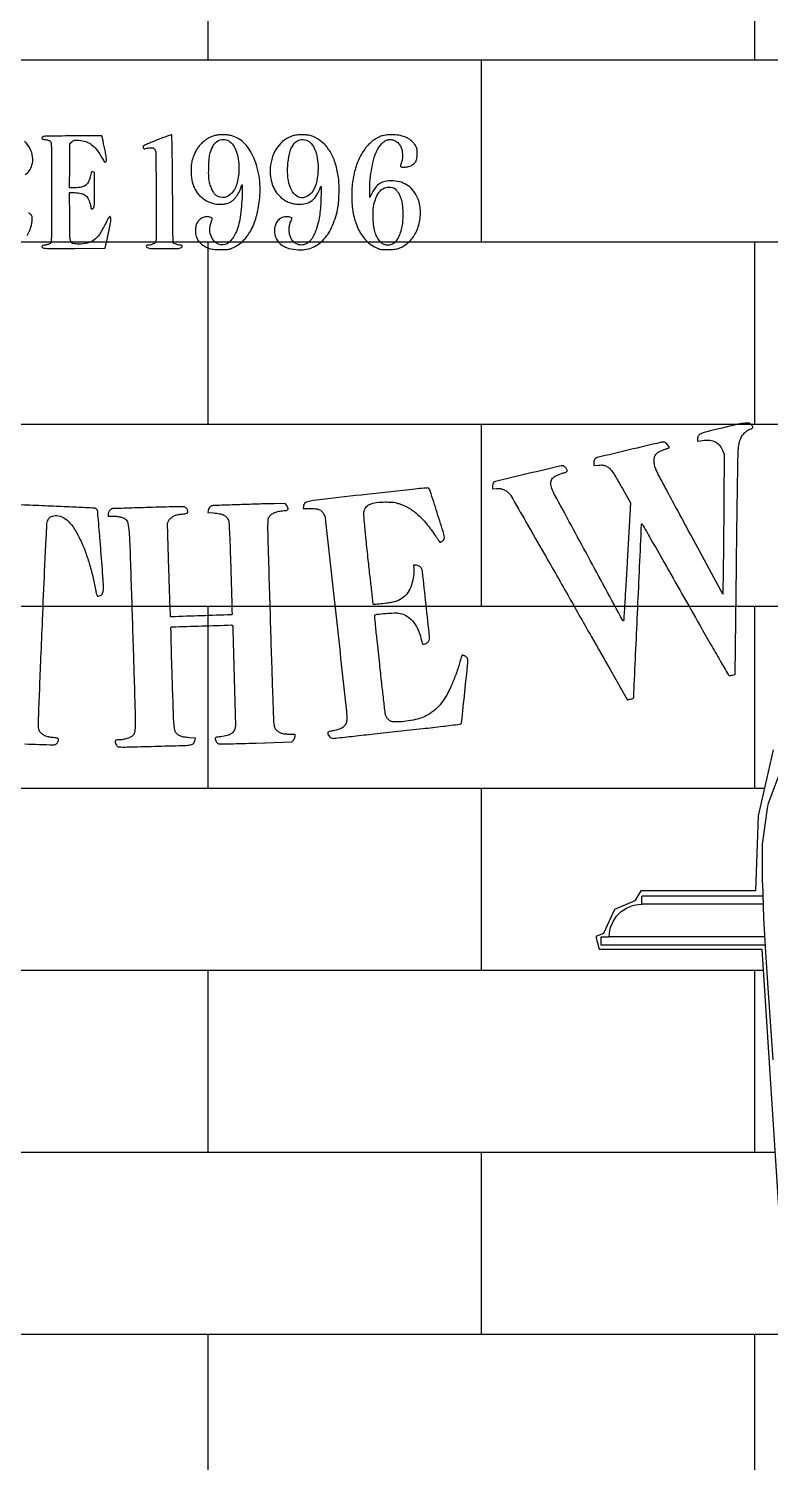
# Model space of a CAD drawing. Header units: millimetres. Extents: x 106699 to 122058, y 158555 to 162844.
# Drawn here: x 108134.2 to 108172.8, y 159707.7 to 159782.3 of the extents above; entities that cross this region are included whole.
import ezdxf

# ---------------------------------------------------------------- set-up
doc = ezdxf.new("R2010")
doc.units = ezdxf.units.MM
doc.layers.add('area', color=200, linetype='Continuous', plot=False)
doc.layers.add('S2000-002 Çizgi', color=7, linetype='Continuous')

# ---------------------------------------------------------------- blocks, each defined once
blk = doc.blocks.new('A$Cbb8311e0')
for p, q in [((9.449, 77.65), (8.707, 75.658)), ((8.667, 75.534), (8.395, 73.543)), ((8.707, 75.658), (8.667, 75.534)), ((8.395, 73.543), (8.394, 71.607)), ((8.396, 71.533), (8.394, 71.607)), ((8.396, 71.533), (8.461, 69.707)), ((8.42, 70.844), (2.127, 70.844)), ((8.435, 70.419), (2.127, 70.419)), ((8.461, 69.707), (8.565, 67.909)), ((8.518, 68.717), (0.425, 68.717)), ((8.543, 68.292), (0, 68.292)), ((8.565, 67.909), (8.679, 66.061)), ((8.679, 66.061), (8.949, 62.308))]:
    blk.add_line(p, q)
blk.add_lwpolyline([(0, 68.292), (0, 68.717), (0.425, 68.717, -0.414214), (2.127, 70.419), (2.127, 70.844)], format="xyb")
blk = doc.blocks.new('A$Ce90a850b')
at = {"elevation": 0}
for points in [[(64.09, 26.64, 0.059981), (64.29, 27.078, 0.077143), (64.358, 27.515, 0.022035), (64.354, 27.607, 0.070627), (64.34, 27.667, 0.087384), (64.312, 27.713, 0.046399), (64.263, 27.76, 0.042957), (64.22, 27.788, 0.03167), (64.167, 27.813, 0.032305)], [(63.987, 29.827, 0.108272), (64.205, 30.023, 0.085241), (64.344, 30.309, 0.10243), (64.379, 30.746, 0.088231), (64.242, 31.187, 0.086995), (63.959, 31.558, 0.095641)], [(63.977, 0.162, 0.00017), (65.468, 0.112, 0.089086), (65.559, 0.125, 0.111044), (65.621, 0.162, 0.06483), (65.675, 0.23, 0.061762), (65.713, 0.314, 0.075389), (65.726, 0.399, 0.193535), (65.712, 0.433, 0.125193), (65.675, 0.456, 0.04871), (65.601, 0.472, 0.007228), (65.448, 0.487, -0.033467), (65.216, 0.523, -0.051017), (65.023, 0.587, -0.05981), (64.872, 0.678, -0.081333), (64.763, 0.795, -0.045688), (64.721, 0.874, -0.056574), (64.697, 0.954, -0.03637), (64.686, 1.062, -0.008375), (64.683, 1.245, -0.009141), (64.688, 1.491, -0.000131), (64.746, 2.957, -0.000363), (64.814, 4.658, -0.000239), (64.895, 6.613, -0.000376), (65.006, 9.211, -0.001923), (65.074, 10.654, -0.000971), (65.126, 11.637, -0.086481), (65.159, 11.779, -0.051064), (65.226, 11.902, -0.089292), (65.308, 11.983, -0.086582), (65.414, 12.033, -0.04559), (65.558, 12.058, -0.132789), (65.896, 11.996, -0.083382), (66.227, 11.764, -0.059714), (66.554, 11.354, -0.027636), (66.881, 10.755, -0.023068), (67.106, 10.218, -0.014405), (67.322, 9.572, -0.013928), (67.511, 8.881, -0.015577), (67.652, 8.205, 0.008287), (67.699, 7.964, 0.116521), (67.737, 7.885, 0.266374), (67.794, 7.862, 0.055035), (67.904, 7.89, 0.215248), (68.022, 8.009, 0.086374), (68.065, 8.238, 0.022153), (68.051, 8.713, 0.001215), (67.938, 10.197, 0.000557), (67.875, 10.982, 0.000875), (67.819, 11.656, 0.000212), (67.769, 12.246, 0.03453), (67.759, 12.311, 0.072009), (67.746, 12.345, 0.049233), (67.722, 12.378, 0.049004), (67.692, 12.407, 0.068773), (67.66, 12.426, 0.085878), (67.594, 12.441, 0.000231), (66.668, 12.487, 0.001409), (65.621, 12.535, 0.000878), (64.394, 12.586, -0.000282), (63.153, 12.637, -0.000415)]]:
    blk.add_lwpolyline(points, format="xyb", dxfattribs=at)
for points in [[(64.905, 31.787, 0.093384), (64.867, 31.732, 0.301324), (64.875, 31.69, 0.152804), (64.928, 31.66, 0.027692), (65.042, 31.642, -0.027255), (65.118, 31.631, -0.027602), (65.192, 31.611, -0.029202), (65.254, 31.587, -0.076052), (65.294, 31.56, -0.191649), (65.341, 31.466, -0.012734), (65.357, 31.16, -0.006328), (65.365, 30.588, -0.000394), (65.366, 28.896, -0.000394), (65.365, 27.204, -0.006328), (65.357, 26.633, -0.012734), (65.341, 26.327, -0.191649), (65.294, 26.233, -0.076052), (65.254, 26.206, -0.029202), (65.192, 26.182, -0.027602), (65.118, 26.162, -0.027255), (65.042, 26.151, 0.030528), (64.927, 26.132, 0.158309), (64.872, 26.1, 0.314782), (64.867, 26.057, 0.096076), (64.911, 26.002, 0.167461), (64.966, 25.982, 0.002491), (65.317, 25.973, 0.004865), (65.802, 25.969, 0.001372), (66.558, 25.971), (68.155, 25.98), (68.307, 26.682, 0.003433), (68.411, 27.179, 0.022492), (68.45, 27.431, 0.045807), (68.453, 27.574, 0.290563), (68.412, 27.63, 0.330314), (68.378, 27.621, 0.024816), (68.321, 27.539, 0.020419), (68.245, 27.406, 0.005877), (68.138, 27.195, -0.033013), (67.852, 26.699, -0.0872), (67.57, 26.404, -0.102017), (67.233, 26.249, -0.056551), (66.781, 26.197, -0.048305), (66.48, 26.226, -0.270238), (66.363, 26.328, -0.076806), (66.323, 26.564, -0.00214), (66.309, 27.602), (66.299, 28.878), (66.581, 28.878, -0.056833), (66.904, 28.842, -0.114796), (67.132, 28.73, -0.115307), (67.287, 28.529, -0.05765), (67.386, 28.221, 0.00493), (67.418, 28.07, 0.120843), (67.437, 28.032, 0.313298), (67.465, 28.024, 0.037518), (67.529, 28.052, 0.208052), (67.569, 28.103, 0.046564), (67.588, 28.216, 0.016844), (67.597, 28.433, 0.001351), (67.598, 29.007), (67.598, 29.925), (67.517, 29.955, 0.085777), (67.47, 29.964, 0.250281), (67.442, 29.949, 0.092584), (67.421, 29.903, 0.00761), (67.392, 29.774, -0.050989), (67.292, 29.459, -0.122761), (67.145, 29.266, -0.120645), (66.922, 29.163, -0.048361), (66.586, 29.13), (66.298, 29.13), (66.309, 30.286), (66.32, 31.441), (66.427, 31.532, -0.040437), (66.497, 31.583, -0.090189), (66.558, 31.607, -0.05589), (66.641, 31.613, -0.008448), (66.807, 31.605, -0.061878), (67.148, 31.539, -0.078545), (67.433, 31.393, -0.068256), (67.687, 31.149, -0.034868), (67.937, 30.783, 0.000854), (68.006, 30.666, 0.001308), (68.066, 30.565, 0.000433), (68.118, 30.477, 0.036631), (68.127, 30.465, 0.313953), (68.136, 30.462, 0.049197), (68.153, 30.47, 0.039937), (68.174, 30.485, 0.024159), (68.196, 30.505, 0.200562), (68.226, 30.578, 0.033891), (68.215, 30.731, 0.016596), (68.168, 30.997, 0.002089), (68.044, 31.569), (67.987, 31.83), (66.468, 31.83, 0.001367), (65.725, 31.828, 0.005544), (65.274, 31.821, 0.00326), (64.958, 31.81, 0.18836)], [(70.866, 31.622, 0.004475), (70.592, 31.513, 0.006988), (70.359, 31.414, 0.002598), (70.161, 31.325, 0.196862), (70.138, 31.3, 0.104213), (70.129, 31.244, 0.127647), (70.145, 31.194, 0.16351), (70.179, 31.166, 0.189796), (70.222, 31.166, -0.048923), (70.311, 31.192, -0.023046), (70.431, 31.21, -0.022718), (70.549, 31.216, -0.063058), (70.632, 31.206, -0.074823), (70.668, 31.191, -0.045761), (70.705, 31.163, -0.044793), (70.737, 31.129, -0.059235), (70.76, 31.092, -0.106556), (70.799, 30.913, -0.000366), (70.804, 28.683, -0.00032), (70.806, 26.443, -0.123512), (70.767, 26.288, -0.128257), (70.717, 26.234, -0.047808), (70.625, 26.187, -0.04491), (70.513, 26.154, -0.049679), (70.401, 26.142, 0.03927), (70.36, 26.139, 0.067815), (70.327, 26.129, 0.094747), (70.306, 26.114, 0.193639), (70.298, 26.096, 0.254772), (70.338, 26.023, 0.108315), (70.445, 25.983, 0.032343), (70.672, 25.966, 0.003008), (71.234, 25.962, 0.003008), (71.797, 25.966, 0.032343), (72.024, 25.983, 0.108315), (72.131, 26.023, 0.254772), (72.17, 26.096, 0.198804), (72.162, 26.115, 0.095483), (72.14, 26.13, 0.066068), (72.105, 26.139, 0.035302), (72.061, 26.142, -0.057936), (71.977, 26.152, -0.01809), (71.854, 26.186, -0.013971), (71.736, 26.227, -0.138103), (71.694, 26.258, -0.164586), (71.69, 26.268, -0.000014), (71.682, 27.089, -0.000464), (71.674, 27.997, -0.00028), (71.667, 29.073, 0.000874), (71.657, 30.292, 0.002317), (71.644, 31.162, 0.000305), (71.63, 31.866, 0.33133), (71.612, 31.888, 0.153155), (71.585, 31.888, 0.001237), (71.378, 31.814, 0.00431), (71.141, 31.727, 0.002741)], [(73.862, 31.851, 0.029932), (73.684, 31.79, 0.031159), (73.516, 31.708, 0.030866), (73.359, 31.606, 0.028239), (73.211, 31.482, 0.030531), (73.053, 31.315, 0.035848), (72.926, 31.139, 0.033872), (72.82, 30.938, 0.022875), (72.726, 30.696, 0.01596), (72.675, 30.531, 0.028409), (72.646, 30.391, 0.025419), (72.631, 30.239, 0.010202), (72.626, 30.03, 0.021355), (72.636, 29.746, 0.034393), (72.671, 29.507, 0.036148), (72.738, 29.283, 0.027034), (72.842, 29.048, 0.079265), (73.087, 28.709, 0.073027), (73.432, 28.453, 0.071731), (73.841, 28.303, 0.071986), (74.276, 28.275, 0.041604), (74.466, 28.307, 0.052517), (74.632, 28.368, 0.052698), (74.782, 28.462, 0.042323), (74.921, 28.592, 0.038404), (75.023, 28.723, 0.021869), (75.126, 28.896, 0.019657), (75.208, 29.065, 0.099924), (75.23, 29.166, -0.054188), (75.233, 29.191, -0.028785), (75.242, 29.22, -0.028285), (75.255, 29.25, -0.038942), (75.27, 29.274, -0.679315), (75.286, 29.27, -0.026491), (75.294, 29.182, -0.014009), (75.295, 29.02, -0.003278), (75.286, 28.75, -0.027085), (75.179, 27.587, -0.066074), (74.944, 26.761, -0.11105), (74.598, 26.287, -0.22035), (74.161, 26.16, -0.150086), (73.885, 26.292, -0.105835), (73.685, 26.575, -0.095378), (73.605, 26.943, -0.097093), (73.668, 27.312, 0.01428), (73.719, 27.458, 0.129247), (73.722, 27.525, 0.214147), (73.691, 27.568, 0.048972), (73.606, 27.606, 0.11269), (73.408, 27.625, 0.090511), (73.202, 27.561, 0.085727), (73.024, 27.423, 0.086774), (72.903, 27.234, 0.047038), (72.884, 27.173, 0.016775), (72.868, 27.084, 0.016474), (72.858, 26.985, 0.018698), (72.854, 26.889, 0.071593), (72.897, 26.594, 0.090909), (73.02, 26.348, 0.084316), (73.232, 26.15, 0.053002), (73.533, 25.993, 0.028287), (73.658, 25.952, 0.033159), (73.78, 25.928, 0.023685), (73.934, 25.915, 0.006998), (74.17, 25.911, 0.005677), (74.45, 25.912, 0.042008), (74.583, 25.926, 0.055001), (74.697, 25.961, 0.013514), (74.876, 26.043, 0.089908), (75.378, 26.415, 0.0688), (75.773, 26.973, 0.058388), (76.05, 27.707, 0.038113), (76.203, 28.601, 0.031556), (76.22, 29.185, 0.032221), (76.164, 29.761, 0.033197), (76.036, 30.309, 0.039093), (75.842, 30.804, 0.038019), (75.614, 31.196, 0.055965), (75.353, 31.497, 0.061603), (75.053, 31.711, 0.061221), (74.71, 31.847, 0.036136), (74.506, 31.884, 0.026008), (74.276, 31.897, 0.026302), (74.051, 31.886, 0.04276)], [(74.588, 31.569, -0.10181), (74.813, 31.359, -0.064441), (74.982, 31.041, -0.054016), (75.087, 30.631, -0.036315), (75.122, 30.149, -0.061244), (75.028, 29.401, -0.112957), (74.751, 28.857, -0.180013), (74.36, 28.634, -0.197662), (73.937, 28.733, -0.094543), (73.829, 28.845, -0.033016), (73.72, 29.041, -0.032054), (73.628, 29.273, -0.037003), (73.571, 29.504, -0.038106), (73.544, 29.804, -0.013103), (73.549, 30.241, -0.012813), (73.576, 30.673, -0.044323), (73.626, 30.948, -0.066969), (73.786, 31.327, -0.116582), (74.021, 31.572, -0.147472), (74.3, 31.652, -0.134692)], [(77.966, 31.847, 0.087486), (77.501, 31.624, 0.080732), (77.124, 31.25, 0.075811), (76.868, 30.753, 0.064411), (76.753, 30.174, 0.04406), (76.763, 29.719, 0.055909), (76.855, 29.31, 0.059808), (77.028, 28.953, 0.063292), (77.277, 28.655, 0.040433), (77.475, 28.499, 0.047726), (77.686, 28.387, 0.046267), (77.919, 28.314, 0.034529), (78.186, 28.276, 0.078087), (78.589, 28.311, 0.102219), (78.923, 28.469, 0.096681), (79.179, 28.756, 0.063365), (79.357, 29.163, -0.123906), (79.379, 29.201, -0.646835), (79.395, 29.195, -0.021146), (79.398, 29.063, -0.001241), (79.39, 28.662, -0.010738), (79.368, 28.15, -0.01932), (79.325, 27.732, -0.022214), (79.255, 27.361, -0.022096), (79.152, 26.998, -0.016977), (79.062, 26.755, -0.034378), (78.972, 26.571, -0.041163), (78.87, 26.425, -0.040223), (78.745, 26.296, -0.117193), (78.505, 26.168, -0.125355), (78.239, 26.167, -0.119956), (77.997, 26.295, -0.101554), (77.822, 26.526, -0.0638), (77.759, 26.72, -0.044818), (77.736, 26.948, -0.0447), (77.755, 27.178, -0.062123), (77.814, 27.375), (77.89, 27.546), (77.817, 27.585, 0.093014), (77.718, 27.617, 0.039156), (77.578, 27.622, 0.039063), (77.435, 27.606, 0.071357), (77.324, 27.567, 0.102726), (77.15, 27.427, 0.079009), (77.028, 27.215, 0.074254), (76.971, 26.963, 0.073228), (76.99, 26.704, 0.090486), (77.129, 26.376, 0.10047), (77.371, 26.132, 0.084803), (77.724, 25.975, 0.046852), (78.192, 25.9, 0.106704), (78.894, 26.006, 0.10846), (79.485, 26.391, 0.089105), (79.943, 27.061, 0.050548), (80.253, 27.996, 0.03578), (80.307, 28.358, 0.013754), (80.331, 28.865, 0.013858), (80.328, 29.377, 0.03218), (80.29, 29.759, 0.037844), (80.123, 30.45, 0.056891), (79.865, 31.014, 0.065353), (79.522, 31.446, 0.077487), (79.095, 31.746, 0.015106), (78.937, 31.819, 0.040911), (78.82, 31.857, 0.037752), (78.694, 31.877, 0.01134), (78.498, 31.889, 0.01193), (78.338, 31.892, 0.017597), (78.198, 31.885, 0.020001), (78.074, 31.871, 0.028208)], [(78.639, 31.612, -0.130046), (78.888, 31.434, -0.075614), (79.078, 31.117, -0.060247), (79.199, 30.683, -0.037739), (79.238, 30.156, -0.05001), (79.169, 29.475, -0.090936), (78.961, 28.958, -0.133685), (78.647, 28.671, -0.186615), (78.273, 28.631, -0.166658), (77.979, 28.829, -0.081763), (77.766, 29.234, -0.06419), (77.657, 29.792, -0.043448), (77.671, 30.44, -0.043172), (77.79, 31.044, -0.10259), (78.003, 31.446, -0.158085), (78.293, 31.631, -0.154877)], [(82.611, 31.845, 0.035573), (82.412, 31.776, 0.038957), (82.231, 31.681, 0.035912), (82.056, 31.552, 0.02344), (81.872, 31.381, 0.06455), (81.496, 30.88, 0.04924), (81.218, 30.252, 0.044659), (81.047, 29.519, 0.035051), (80.99, 28.705, 0.044043), (81.071, 27.798, 0.06322), (81.311, 27.028, 0.07365), (81.697, 26.434, 0.097498), (82.208, 26.043, 0.013159), (82.384, 25.962, 0.052672), (82.497, 25.927, 0.0432), (82.626, 25.913, 0.006908), (82.878, 25.91, 0.023995), (83.195, 25.927, 0.052259), (83.434, 25.976, 0.056581), (83.645, 26.071, 0.032921), (83.874, 26.228, 0.099566), (84.282, 26.708, 0.075712), (84.523, 27.356, 0.074783), (84.561, 28.055, 0.092432), (84.383, 28.68, 0.062096), (84.148, 29.033, 0.076418), (83.849, 29.289, 0.075931), (83.485, 29.444, 0.060336), (83.06, 29.5, 0.057576), (82.729, 29.466, 0.085077), (82.459, 29.355, 0.083595), (82.239, 29.159, 0.053701), (82.053, 28.871), (81.926, 28.617), (81.926, 28.998, -0.024792), (81.954, 29.569, -0.021208), (82.04, 30.166, -0.02189), (82.165, 30.708, -0.049032), (82.318, 31.101, -0.044079), (82.433, 31.288, -0.042138), (82.581, 31.454, -0.045132), (82.738, 31.578, -0.09852), (82.88, 31.635, -0.086128), (83.08, 31.638, -0.086814), (83.267, 31.573, -0.083184), (83.428, 31.445, -0.070963), (83.55, 31.265, -0.069944), (83.609, 31.081, -0.036943), (83.632, 30.841, -0.036945), (83.62, 30.601, -0.070056), (83.57, 30.414, 0.019019), (83.549, 30.358, 0.025278), (83.534, 30.306, 0.024176), (83.526, 30.263, 0.172531), (83.53, 30.243, 0.25264), (83.591, 30.208, 0.024422), (83.767, 30.211, 0.030649), (83.952, 30.236, 0.069836), (84.085, 30.282, 0.059399), (84.223, 30.375, 0.08312), (84.319, 30.489, 0.076298), (84.377, 30.636, 0.042268), (84.404, 30.827, 0.018499), (84.406, 30.93, 0.016226), (84.401, 31.037, 0.016641), (84.39, 31.134, 0.04247), (84.373, 31.203, 0.071702), (84.306, 31.338, 0.032762), (84.183, 31.493, 0.032691), (84.038, 31.633, 0.058126), (83.9, 31.726, 0.058391), (83.62, 31.829, 0.036591), (83.275, 31.887, 0.036301), (82.92, 31.894, 0.05243)], [(83.197, 29.106, -0.096352), (83.294, 29.03, -0.033924), (83.401, 28.889, -0.032647), (83.498, 28.715, -0.035967), (83.569, 28.536, -0.053246), (83.623, 28.268, -0.016722), (83.647, 27.858, -0.017213), (83.642, 27.437, -0.038891), (83.604, 27.121, -0.027467), (83.517, 26.789, -0.044307), (83.404, 26.52, -0.053991), (83.268, 26.319, -0.098042), (83.114, 26.196, -0.064023), (83.016, 26.161, -0.042763), (82.898, 26.145, -0.042592), (82.778, 26.149, -0.061192), (82.675, 26.174, -0.109041), (82.517, 26.278, -0.053381), (82.367, 26.469, -0.047328), (82.242, 26.719, -0.040227), (82.158, 27.002, -0.035633), (82.123, 27.253, -0.012847), (82.108, 27.614, -0.012755), (82.112, 27.973, -0.037872), (82.14, 28.218, -0.060622), (82.295, 28.705, -0.111069), (82.546, 29.035, -0.148859), (82.86, 29.168, -0.146059)], [(100.268, 16.617, 0.001704), (99.632, 16.463, 0.012524), (99.33, 16.381, 0.024515), (99.156, 16.32, 0.115999), (99.071, 16.259, 0.047696), (99.038, 16.213, 0.04091), (99.012, 16.159, 0.041186), (98.996, 16.102, 0.050303), (98.99, 16.047), (98.99, 15.928), (99.143, 15.958, -0.056041), (99.543, 15.989, -0.094762), (99.869, 15.916, -0.106948), (100.119, 15.736, -0.087658), (100.294, 15.457), (100.376, 15.252), (100.363, 12.858, -0.000555), (100.356, 11.85, -0.000491), (100.346, 10.8, -0.000493), (100.336, 9.853, -0.001506), (100.327, 9.211), (100.304, 7.958), (98.64, 11.047, -0.000428), (97.995, 12.249, -0.000637), (97.432, 13.301, -0.000266), (96.952, 14.203, -0.013582), (96.863, 14.381, -0.037021), (96.774, 14.618, -0.049526), (96.731, 14.844, -0.057642), (96.736, 15.04, -0.105523), (96.792, 15.19, -0.060703), (96.874, 15.291, -0.050975), (96.984, 15.377, -0.043015), (97.126, 15.45, -0.024865), (97.307, 15.515, 0.008996), (97.386, 15.54, 0.014279), (97.453, 15.565, 0.008149), (97.507, 15.587, 0.29626), (97.514, 15.598, 0.154786), (97.494, 15.661, 0.027667), (97.417, 15.759, 0.027887), (97.33, 15.847, 0.149493), (97.269, 15.876, 0.094184), (97.073, 15.867, 0.000654), (95.435, 15.477, 0.000466), (93.774, 15.078, 0.137963), (93.654, 15.01, 0.075647), (93.627, 14.974, 0.04503), (93.607, 14.926, 0.040829), (93.594, 14.869, 0.035056), (93.59, 14.807), (93.59, 14.668), (93.839, 14.686, -0.01424), (93.977, 14.692, -0.040597), (94.072, 14.685, -0.048193), (94.156, 14.665, -0.027604), (94.252, 14.624, -0.077886), (94.405, 14.518, -0.047919), (94.549, 14.352, -0.023072), (94.735, 14.062, -0.003472), (95.078, 13.462), (95.496, 12.716), (95.329, 9.664, -0.000664), (95.263, 8.492, -0.001092), (95.204, 7.501, -0.00008), (95.149, 6.611, -0.161416), (95.139, 6.585, -0.527953), (95.104, 6.589, -0.000032), (93.297, 9.926, -0.000184), (91.555, 13.145, -0.039599), (91.413, 13.466, -0.070652), (91.358, 13.745, -0.156864), (91.412, 13.953, -0.132037), (91.587, 14.113, -0.044059), (91.91, 14.246, 0.005445), (92.096, 14.306, 0.054106), (92.17, 14.34, 0.16848), (92.199, 14.375, 0.166009), (92.201, 14.42, 0.057392), (92.17, 14.491, 0.04852), (92.123, 14.557, 0.050615), (92.066, 14.61, 0.085916), (92.009, 14.64, 0.13549), (91.887, 14.644, 0.000337), (90.183, 14.242, 0.00033), (88.479, 13.837, 0.138704), (88.375, 13.778, 0.094165), (88.355, 13.75, 0.032464), (88.338, 13.703, 0.030905), (88.326, 13.647, 0.031217), (88.321, 13.591), (88.316, 13.452), (88.529, 13.464, -0.043364), (88.719, 13.458, -0.058681), (88.886, 13.418, -0.060572), (89.035, 13.341, -0.050501), (89.172, 13.227, -0.062239), (89.273, 13.094, -0.000355), (90.062, 11.729, -0.001338), (91.03, 10.041, -0.000574), (92.314, 7.782, 0.000033), (93.469, 5.746, 0.000054), (94.442, 4.03), (95.327, 2.472, 0.060533), (95.331, 2.466, 0.248068), (95.337, 2.464, 0.001983), (95.385, 2.472, 0.006521), (95.442, 2.482, 0.004074), (95.508, 2.496, 0.01497), (95.605, 2.52, 0.097891), (95.65, 2.542, 0.164553), (95.671, 2.575, 0.064582), (95.678, 2.628, -0.011326), (95.687, 2.995, -0.000043), (95.879, 7.218, -0.000003), (96.079, 11.603, -0.187082), (96.089, 11.625, -0.494152), (96.106, 11.623, -0.000129), (96.549, 10.851, -0.000773), (97.254, 9.613, -0.000062), (99.112, 6.342, 0.000779), (99.676, 5.353, 0.001268), (100.158, 4.516, 0.000145), (100.59, 3.769, 0.114382), (100.62, 3.738, 0.126803), (100.647, 3.728, 0.032475), (100.694, 3.727, 0.030355), (100.751, 3.733, 0.024318), (100.811, 3.746), (100.956, 3.785), (101.019, 9.429, -0.000465), (101.046, 11.619, -0.000702), (101.073, 13.527, -0.000264), (101.1, 15.168, -0.016964), (101.115, 15.454, -0.021102), (101.156, 15.781, -0.045125), (101.222, 16.028, -0.056813), (101.317, 16.22, -0.06247), (101.451, 16.378, -0.023406), (101.52, 16.436, -0.018798), (101.6, 16.492, -0.019185), (101.677, 16.538, -0.045135), (101.738, 16.564, 0.046111), (101.829, 16.604, 0.209081), (101.863, 16.648, 0.191511), (101.855, 16.707, 0.038244), (101.796, 16.796, 0.18835), (101.672, 16.868, 0.069072), (101.466, 16.873, 0.026511), (101.098, 16.81, 0.00294)], [(81.764, 13.157, 0.000652), (79.467, 12.902, 0.017082), (78.852, 12.811, 0.079943), (78.579, 12.715, 0.251749), (78.477, 12.558), (78.466, 12.426), (78.808, 12.426, -0.010159), (78.946, 12.424, -0.011389), (79.079, 12.415, -0.010733), (79.191, 12.403, -0.058098), (79.251, 12.388, -0.063243), (79.361, 12.329, -0.056206), (79.459, 12.243, -0.055884), (79.535, 12.136, -0.060946), (79.583, 12.018, -0.039101), (79.634, 11.752, -0.000058), (80.179, 6.774, -0.000082), (80.717, 1.848, -0.027171), (80.738, 1.464, -0.08914), (80.696, 1.232, -0.126993), (80.577, 1.061, -0.094828), (80.36, 0.936, -0.034316), (80.016, 0.843, 0.004785), (79.828, 0.805, 0.074049), (79.767, 0.781, 0.233671), (79.745, 0.749, 0.093524), (79.747, 0.693, 0.0923), (79.792, 0.592, 0.082265), (79.871, 0.508, 0.086223), (79.97, 0.458, 0.118225), (80.069, 0.452, -0.015047), (80.156, 0.464, -0.000067), (81.094, 0.567, -0.000323), (82.159, 0.684, -0.000204), (83.402, 0.819, 0.000951), (84.686, 0.96, 0.001775), (85.725, 1.08, 0.000228), (86.624, 1.188, 0.160096), (86.667, 1.208, 0.179475), (86.712, 1.297, 0.000372), (86.878, 2.87, 0.000697), (87.037, 4.405, 0.087136), (87.023, 4.597, 0.073998), (87.005, 4.642, 0.064835), (86.973, 4.681, 0.056617), (86.929, 4.716, 0.037131), (86.871, 4.745, 0.009643), (86.821, 4.765, 0.015051), (86.777, 4.78, 0.009181), (86.741, 4.79, 0.272962), (86.732, 4.788, 0.116362), (86.726, 4.777, 0.000572), (86.69, 4.663, 0.002572), (86.651, 4.533, 0.001621), (86.606, 4.38, -0.016107), (86.403, 3.758, -0.018982), (86.17, 3.183, -0.020702), (85.92, 2.684, -0.035532), (85.667, 2.295, -0.02585), (85.519, 2.119, -0.024107), (85.351, 1.956, -0.023905), (85.165, 1.807, -0.024341), (84.968, 1.679, -0.052255), (84.634, 1.527, -0.025729), (84.183, 1.402, -0.025564), (83.709, 1.322, -0.040401), (83.297, 1.308, -0.009596), (83.129, 1.319, -0.051798), (83.039, 1.336, -0.078672), (82.972, 1.368, -0.039814), (82.9, 1.427, -0.035122), (82.855, 1.476, -0.025141), (82.812, 1.537, -0.02553), (82.777, 1.599, -0.048624), (82.756, 1.653, -0.037982), (82.738, 1.747, -0.00032), (82.651, 2.484, -0.001134), (82.554, 3.331, -0.00073), (82.446, 4.314, -0.000798), (82.309, 5.585, -0.003701), (82.236, 6.32, -0.001287), (82.191, 6.839, -0.282928), (82.212, 6.881, -0.114852), (82.316, 6.916, -0.003681), (82.762, 6.956, -0.006552), (83.192, 6.985, -0.043309), (83.407, 6.979, -0.096212), (83.806, 6.851, -0.084546), (84.149, 6.579, -0.074), (84.418, 6.173, -0.051865), (84.597, 5.654, 0.004146), (84.648, 5.443, 0.066808), (84.675, 5.375, 0.225775), (84.71, 5.351, 0.104009), (84.766, 5.353, 0.060775), (84.848, 5.384, 0.055705), (84.923, 5.435, 0.056587), (84.984, 5.5, 0.067461), (85.024, 5.574, 0.118115), (85.042, 5.711, 0.000383), (84.86, 7.429, 0.000462), (84.676, 9.134, 0.096066), (84.627, 9.293, 0.074325), (84.573, 9.366, 0.063376), (84.497, 9.424, 0.062747), (84.409, 9.462, 0.069818), (84.317, 9.474), (84.205, 9.474), (84.222, 9.289, -0.027188), (84.226, 9.198, -0.010561), (84.222, 9.071, -0.010419), (84.211, 8.933, -0.012711), (84.196, 8.805, -0.059657), (84.066, 8.332, -0.080152), (83.836, 7.953, -0.086289), (83.513, 7.685, -0.082598), (83.114, 7.537, -0.015694), (82.87, 7.497, -0.005864), (82.525, 7.457, -0.001296), (82.157, 7.419, -0.224901), (82.12, 7.432, -0.168934), (82.112, 7.449, -0.000067), (82.034, 8.12, -0.001017), (81.949, 8.866, -0.000618), (81.851, 9.749, -0.00114), (81.738, 10.799, -0.00322), (81.666, 11.534, -0.002385), (81.619, 12.072, -0.05396), (81.623, 12.228, -0.125306), (81.722, 12.472, -0.124627), (81.925, 12.641, -0.082182), (82.259, 12.736, -0.029523), (82.754, 12.764, -0.007095), (83.012, 12.759, -0.025666), (83.176, 12.746, -0.032163), (83.318, 12.717, -0.016458), (83.492, 12.664, -0.05354), (83.983, 12.436, -0.046659), (84.439, 12.099, -0.039973), (84.883, 11.633, -0.023606), (85.339, 11.014, 0.004728), (85.431, 10.879, 0.007486), (85.512, 10.766, 0.002662), (85.583, 10.67, 0.235169), (85.599, 10.662, 0.125801), (85.614, 10.666, 0.013452), (85.645, 10.684, 0.01589), (85.681, 10.708, 0.012147), (85.719, 10.737, 0.044655), (85.762, 10.778, 0.065094), (85.792, 10.821, 0.066727), (85.809, 10.869, 0.049855), (85.814, 10.926, 0.075974), (85.79, 11.085, 0.000731), (85.437, 12.208, 0.000637), (85.078, 13.337, 0.088559), (85.012, 13.461, 0.238205), (84.946, 13.493, 0.016665), (84.736, 13.48, 0.003968), (84.293, 13.435, 0.000062)], [(75.14, 12.623, -0.000038), (74.649, 12.605, -0.000056), (74.216, 12.59, -0.000027), (73.848, 12.577, -0.000994), (73.764, 12.574, 0.093524), (73.68, 12.555, 0.103352), (73.611, 12.508, 0.084773), (73.559, 12.428, 0.043929), (73.52, 12.315), (73.497, 12.221), (73.813, 12.195, -0.026534), (74.115, 12.154, -0.067376), (74.325, 12.084, -0.091277), (74.47, 11.977, -0.087766), (74.569, 11.824, -0.085066), (74.597, 11.705, -0.002745), (74.625, 11.213, -0.003648), (74.655, 10.495, -0.00089), (74.695, 9.311, -0.000607), (74.723, 8.392, -0.001003), (74.744, 7.615, -0.000056), (74.762, 6.915, -0.205449), (74.756, 6.9, -0.190351), (74.721, 6.885, -0.000059), (73.159, 6.834, -0.000056), (71.595, 6.783, -0.201346), (71.561, 6.796, -0.195467), (71.555, 6.81, -0.000047), (71.529, 7.517, -0.000907), (71.502, 8.303, -0.000549), (71.473, 9.233), (71.399, 11.656), (71.473, 11.798, -0.08333), (71.561, 11.915, -0.060751), (71.693, 12.013, -0.055197), (71.858, 12.084, -0.046252), (72.044, 12.122, 0.003831), (72.297, 12.152, 0.043451), (72.396, 12.174, 0.142808), (72.441, 12.204, 0.177576), (72.458, 12.25, 0.069284), (72.448, 12.324, 0.061294), (72.418, 12.394, 0.062332), (72.372, 12.455, 0.077361), (72.316, 12.497, 0.123877), (72.249, 12.514, 0.002087), (71.866, 12.512, 0.004234), (71.355, 12.502, 0.001458), (70.616, 12.48, -0.000439), (69.973, 12.46, -0.000592), (69.392, 12.443, -0.000398), (68.904, 12.429, -0.006483), (68.739, 12.427, 0.011786), (68.602, 12.423, 0.053025), (68.522, 12.411, 0.080251), (68.464, 12.385, 0.051287), (68.406, 12.338, 0.045263), (68.37, 12.294, 0.046211), (68.342, 12.244, 0.047852), (68.324, 12.192, 0.057185), (68.318, 12.14), (68.318, 12.03), (68.532, 12.03, -0.025228), (68.74, 12.02, -0.030758), (68.931, 11.989, -0.034155), (69.092, 11.94, -0.076666), (69.203, 11.878, -0.17805), (69.336, 11.662, -0.032466), (69.399, 11.191, -0.009076), (69.449, 10.232, -0.000355), (69.564, 6.702, -0.000283), (69.623, 4.81, -0.000406), (69.674, 3.131, -0.000217), (69.715, 1.71, -0.006245), (69.72, 1.344, -0.017257), (69.706, 0.884, -0.106099), (69.642, 0.658, -0.156654), (69.502, 0.522, -0.051523), (69.23, 0.42, -0.016817), (69.138, 0.4, -0.011636), (69.033, 0.382, -0.011748), (68.931, 0.37, -0.023507), (68.851, 0.366, 0.012305), (68.754, 0.364, 0.089013), (68.708, 0.354, 0.193257), (68.686, 0.331, 0.101053), (68.678, 0.293, 0.082067), (68.694, 0.196, 0.063651), (68.741, 0.101, 0.068964), (68.804, 0.029, 0.17213), (68.868, 0.004, 0.013882), (69.296, 0.002, 0.000667), (70.724, 0.038, 0.000542), (72.176, 0.078, 0.018156), (72.522, 0.101, 0.043491), (72.652, 0.125, 0.108867), (72.737, 0.171, 0.110353), (72.794, 0.247, 0.04541), (72.836, 0.37), (72.859, 0.463), (72.534, 0.484, -0.024474), (72.239, 0.518, -0.067061), (72.038, 0.579, -0.093429), (71.901, 0.677, -0.088045), (71.805, 0.819, -0.077684), (71.758, 0.994, -0.012456), (71.73, 1.347, -0.005676), (71.701, 1.984, -0.000496), (71.648, 3.602, -0.000881), (71.617, 4.606, -0.001451), (71.596, 5.455, -0.000115), (71.579, 6.217, -0.208435), (71.588, 6.24, -0.186948), (71.634, 6.259, -0.000101), (73.184, 6.308, -0.00009), (74.736, 6.356, -0.219094), (74.776, 6.339, -0.179446), (74.797, 6.288, -0.000043), (74.87, 3.732, -0.000151), (74.94, 1.243, -0.046653), (74.927, 1.043, -0.089368), (74.856, 0.841, -0.115496), (74.724, 0.697, -0.086151), (74.508, 0.6, -0.032385), (74.183, 0.538, 0.004484), (73.985, 0.512, 0.056064), (73.912, 0.493, 0.207846), (73.884, 0.466, 0.165749), (73.882, 0.424, 0.030095), (73.917, 0.322, 0.054659), (73.959, 0.245, 0.069852), (74.008, 0.192, 0.109628), (74.062, 0.165, 0.066106), (74.125, 0.157, 0.000448), (74.667, 0.168, 0.001751), (75.287, 0.182, 0.001118), (76.009, 0.203), (77.876, 0.262), (77.957, 0.352, 0.048775), (77.988, 0.395, 0.036331), (78.015, 0.447, 0.036975), (78.032, 0.501, 0.061008), (78.038, 0.548), (78.038, 0.654), (77.777, 0.655, -0.022318), (77.55, 0.665, -0.047877), (77.378, 0.697, -0.058904), (77.238, 0.756, -0.056678), (77.115, 0.846, -0.033929), (77.048, 0.917, -0.065719), (77.007, 0.982, -0.053796), (76.979, 1.065, -0.016416), (76.955, 1.194, -0.028071), (76.939, 1.375, -0.000242), (76.888, 2.766, -0.000848), (76.834, 4.364, -0.000547), (76.777, 6.216, -0.000097), (76.654, 10.322, -0.003373), (76.632, 11.288, -0.011185), (76.635, 11.769, -0.106954), (76.684, 11.967, -0.102247), (76.782, 12.093, -0.066579), (76.938, 12.194, -0.054875), (77.146, 12.266, -0.034781), (77.399, 12.305, 0.00604), (77.567, 12.322, 0.061728), (77.635, 12.338, 0.176752), (77.666, 12.364, 0.129752), (77.678, 12.409, 0.0699), (77.673, 12.446, 0.031124), (77.656, 12.493, 0.03005), (77.632, 12.541, 0.035702), (77.604, 12.584), (77.529, 12.678), (76.965, 12.673, 0.003492), (76.665, 12.668, 0.000965), (76.196, 12.656, 0.000975), (75.664, 12.64, 0.00102)]]:
    blk.add_lwpolyline(points, format="xyb", close=True, dxfattribs=at)

msp = doc.modelspace()

# ---------------------------------------------------------------- hatches: boundary and pattern name
at = {"layer": 'S2000-002 Çizgi', "true_color": 0x7a7a7a}
h = msp.add_hatch(dxfattribs=at)
h.set_pattern_fill('AR-BRSTD', color=8, scale=0.14)
h.set_pattern_definition([(0, (-7412.203, -79.098), (0, 9.483852), []), (90, (-7412.203, -79.098), (-14.224, 9.483852), [9.483852, -9.483852])])
h.paths.add_polyline_path([(108043.396, 159676.318), (108043.396, 159916.375), (108230.193, 159916.375), (108230.193, 159676.318), (108214.669, 159676.318), (108213.577, 159686.035), (108212.205, 159706.169), (108211.491, 159706.169), (108211.491, 159707.329), (108211.791, 159708.895), (108212.433, 159709.357), (108213.537, 159711.437), (108215.278, 159733.986), (108223.969, 159733.986), (108223.969, 159735.035), (108223.498, 159735.761), (108222.232, 159737.052), (108221.668, 159737.052), (108221.668, 159737.574), (108215.198, 159737.574), (108215.225, 159739.973), (108214.88, 159741.967), (108214.059, 159744.414), (108212.893, 159746.096), (108210.888, 159747.937), (108207.769, 159749.389), (108205.328, 159750.236), (108201.863, 159750.942), (108197.651, 159751.492), (108193.201, 159751.492), (108186.024, 159751.098), (108179.997, 159749.653), (108176.293, 159747.804), (108172.984, 159744.782), (108172.204, 159741.335), (108172.072, 159737.428), (108166.11, 159737.428), (108165.798, 159736.91), (108164.739, 159736.467), (108164.164, 159735.203), (108163.754, 159735.047), (108163.938, 159734.389), (108172.397, 159734.389), (108173.351, 159719.605), (108174.211, 159711.26), (108174.743, 159709.587), (108175.668, 159708.988), (108175.854, 159707.479), (108175.854, 159706.234), (108175.311, 159706.038), (108175.151, 159704.853), (108174.779, 159698.355), (108174.164, 159688.801), (108173.103, 159678.943), (108172.914, 159676.318)])

# ---------------------------------------------------------------- linework, layer by layer
at = {"layer": 'area', "elevation": 0}
msp.add_lwpolyline([(108172.984, 159744.782), (108172.204, 159741.335), (108172.072, 159737.428), (108166.11, 159737.428), (108165.798, 159736.91), (108164.739, 159736.467), (108164.164, 159735.203), (108163.754, 159735.047), (108163.938, 159734.389), (108172.397, 159734.389), (108173.351, 159719.605)], dxfattribs=at)

# ---------------------------------------------------------------- block references
msp.add_blockref('A$Cbb8311e0', (108164.032, 159666.318, 6.152))
at = {"layer": 'S2000-002 Çizgi'}
msp.add_blockref('A$Ce90a850b', (108070.061, 159744.926), dxfattribs=at)

doc.saveas('drawing.dxf')
